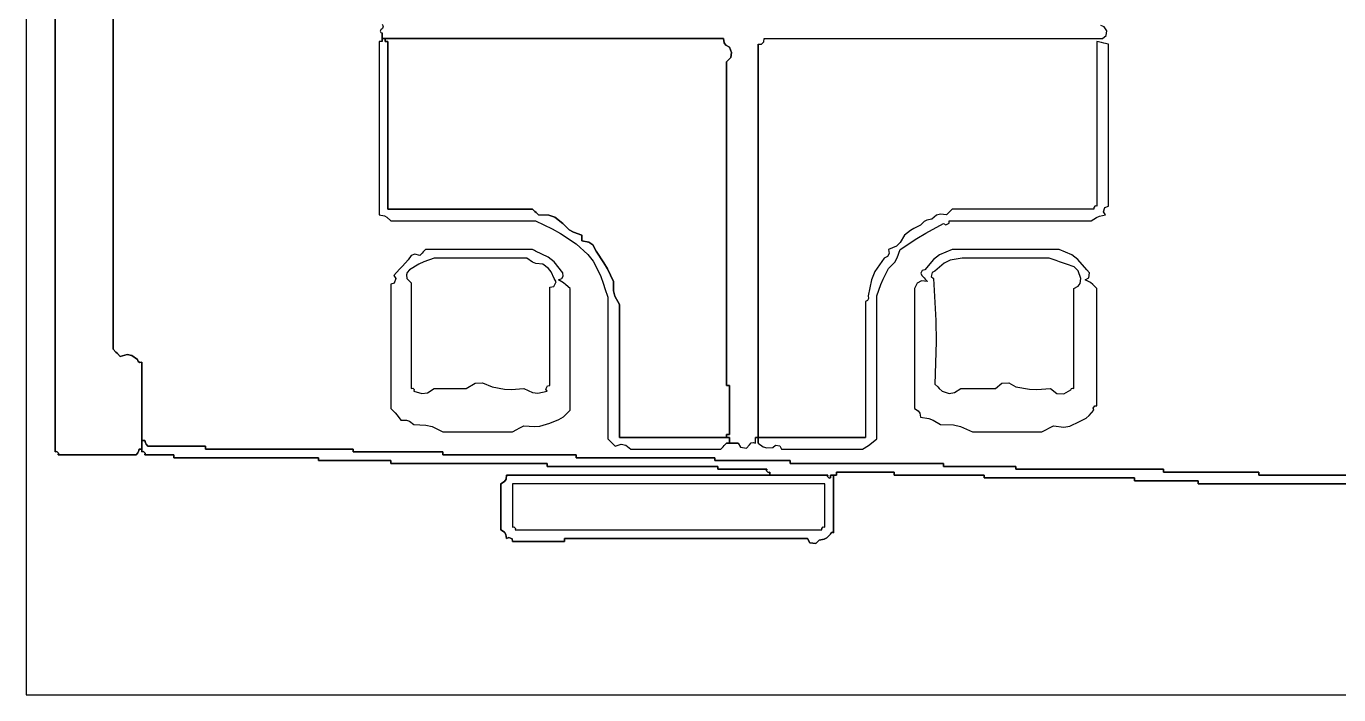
# Model space of a CAD drawing. Extents: x 0 to 5.85, y 0 to 5.4.
# Drawn here: x 0.003 to 1.516, y -0.003 to 0.768 of the extents above; entities that cross this region are included whole.
import ezdxf

# ---------------------------------------------------------------- set-up
doc = ezdxf.new("R2010")
doc.units = 0
doc.header["$LTSCALE"] = 0.40404
doc.layers.get('0').update_dxf_attribs({"linetype": 'CONTINUOUS'})

msp = doc.modelspace()

# ---------------------------------------------------------------- linework, layer by layer
for p, q in [((0.036676, 0.276738), (0.036676, 2.215901)), ((0.036676, 2.215901), (0.036676, 0.276738)), ((0.003334, 2.157219), (0.003334, -0.003334)), ((0.10336, 0.778533), (0.10336, 0.395101)), ((0.10336, 0.395101), (0.10336, 0.778533)), ((0.411772, 0.763529), (0.411047, 0.762226)), ((0.411047, 0.762226), (0.411962, 0.760396)), ((0.413892, 0.76528), (0.411772, 0.763529)), ((0.411962, 0.760396), (0.413439, 0.760195)), ((0.413439, 0.770197), (0.414485, 0.767655)), ((0.413439, 0.760195), (0.413439, 0.753526)), ((0.413439, 0.753526), (0.413439, 0.760195)), ((0.413439, 0.760195), (0.413439, 0.753526)), ((0.414485, 0.767655), (0.413892, 0.76528)), ((1.245319, 0.766863), (1.241446, 0.768661)), ((1.243652, 0.753526), (1.24776, 0.756994)), ((1.248447, 0.76249), (1.245319, 0.766863)), ((1.24776, 0.756994), (1.248447, 0.76249)), ((0.411439, 0.750192), (0.410105, 0.750192)), ((0.410105, 0.750192), (0.410105, 0.670172)), ((0.412105, 0.750192), (0.411439, 0.750192)), ((0.413439, 0.750192), (0.412105, 0.750192)), ((0.416773, 0.753526), (0.413439, 0.753526)), ((0.413439, 0.753526), (0.416773, 0.753526)), ((0.416773, 0.753526), (0.413439, 0.753526)), ((0.413439, 0.753526), (0.413439, 0.750192)), ((0.413439, 0.750192), (0.413439, 0.753526)), ((0.413439, 0.753526), (0.413439, 0.750192)), ((0.413439, 0.753526), (0.806873, 0.753526)), ((0.806873, 0.753526), (0.413439, 0.753526)), ((0.413439, 0.753526), (0.806873, 0.753526)), ((0.416773, 0.750192), (0.416773, 0.753526)), ((0.416773, 0.753526), (0.416773, 0.750192)), ((0.416773, 0.750192), (0.416773, 0.753526)), ((0.806873, 0.753526), (0.416773, 0.753526)), ((0.416773, 0.753526), (0.806873, 0.753526)), ((0.806873, 0.753526), (0.416773, 0.753526)), ((0.416773, 0.753526), (0.416773, 0.750192)), ((0.416773, 0.750192), (0.416773, 0.753526)), ((0.416773, 0.753526), (0.416773, 0.750192)), ((0.418107, 0.750192), (0.416773, 0.750192)), ((0.416773, 0.750192), (0.418107, 0.750192)), ((0.418774, 0.750192), (0.418107, 0.750192)), ((0.418107, 0.750192), (0.418774, 0.750192)), ((0.420108, 0.750192), (0.418774, 0.750192)), ((0.418774, 0.750192), (0.420108, 0.750192)), ((0.420108, 0.672839), (0.420108, 0.750192)), ((0.420108, 0.750192), (0.420108, 0.672839)), ((0.806873, 0.753526), (0.807516, 0.748761)), ((0.807516, 0.748761), (0.806873, 0.753526)), ((0.807516, 0.748761), (0.80939, 0.74595)), ((0.80939, 0.74595), (0.807516, 0.748761)), ((0.80939, 0.74595), (0.813542, 0.743524)), ((0.813542, 0.743524), (0.80939, 0.74595)), ((0.813542, 0.743524), (0.816158, 0.737247)), ((0.816158, 0.737247), (0.813542, 0.743524)), ((0.846883, 0.746858), (0.850653, 0.746991)), ((0.846883, 0.293408), (0.846883, 0.746858)), ((0.846883, 0.746858), (0.846883, 0.293408)), ((0.846883, 0.293408), (0.846883, 0.746858)), ((0.850653, 0.746991), (0.853418, 0.749756)), ((0.853418, 0.749756), (0.853552, 0.753526)), ((0.853552, 0.753526), (1.009592, 0.753526)), ((1.009592, 0.753526), (1.087612, 0.753526)), ((1.087612, 0.753526), (1.243652, 0.753526)), ((1.242318, 0.748858), (1.236983, 0.750192)), ((1.236983, 0.750192), (1.236983, 0.674173)), ((1.244985, 0.748192), (1.242318, 0.748858)), ((1.25032, 0.746858), (1.244985, 0.748192)), ((1.25032, 0.672172), (1.25032, 0.746858)), ((0.815037, 0.731641), (0.810207, 0.726853)), ((0.810207, 0.726853), (0.815037, 0.731641)), ((0.810207, 0.726853), (0.810207, 0.577481)), ((0.810207, 0.577481), (0.810207, 0.726853)), ((0.816158, 0.737247), (0.815037, 0.731641)), ((0.815037, 0.731641), (0.816158, 0.737247)), ((0.410105, 0.670172), (0.410105, 0.630161)), ((0.420108, 0.634162), (0.420108, 0.672839)), ((0.420108, 0.672839), (0.420108, 0.634162)), ((1.236983, 0.674173), (1.236983, 0.636163)), ((1.25032, 0.634829), (1.25032, 0.672172)), ((1.236983, 0.636163), (1.236983, 0.560143)), ((0.410105, 0.630161), (0.410105, 0.550141)), ((0.420108, 0.556809), (0.420108, 0.634162)), ((0.420108, 0.634162), (0.420108, 0.556809)), ((1.25032, 0.560143), (1.25032, 0.634829)), ((0.810207, 0.577481), (0.810207, 0.502795)), ((0.810207, 0.502795), (0.810207, 0.577481)), ((1.235124, 0.560459), (1.233333, 0.558669)), ((1.236983, 0.560143), (1.235124, 0.560459)), ((1.246357, 0.558701), (1.25032, 0.560143)), ((0.410105, 0.550141), (0.415957, 0.54899)), ((0.415957, 0.54899), (0.419009, 0.547464)), ((0.419009, 0.547464), (0.423442, 0.543472)), ((0.486791, 0.556809), (0.420108, 0.556809)), ((0.420108, 0.556809), (0.486791, 0.556809)), ((0.520133, 0.556809), (0.486791, 0.556809)), ((0.486791, 0.556809), (0.520133, 0.556809)), ((0.586817, 0.556809), (0.520133, 0.556809)), ((0.520133, 0.556809), (0.586817, 0.556809)), ((0.589484, 0.554142), (0.586817, 0.556809)), ((0.586817, 0.556809), (0.589484, 0.554142)), ((0.590818, 0.552808), (0.589484, 0.554142)), ((0.589484, 0.554142), (0.590818, 0.552808)), ((0.593485, 0.550141), (0.590818, 0.552808)), ((0.590818, 0.552808), (0.593485, 0.550141)), ((0.605506, 0.549972), (0.593485, 0.550141)), ((0.593485, 0.550141), (0.605506, 0.549972)), ((0.612363, 0.547552), (0.605506, 0.549972)), ((0.605506, 0.549972), (0.612363, 0.547552)), ((0.621826, 0.540138), (0.612363, 0.547552)), ((0.612363, 0.547552), (0.621826, 0.540138)), ((1.046935, 0.54514), (1.04106, 0.544109)), ((1.052169, 0.54973), (1.046935, 0.54514)), ((1.056709, 0.551092), (1.052169, 0.54973)), ((1.063606, 0.550141), (1.056709, 0.551092)), ((1.066273, 0.552808), (1.063606, 0.550141)), ((1.067607, 0.554142), (1.066273, 0.552808)), ((1.070274, 0.556809), (1.067607, 0.554142)), ((1.135624, 0.556809), (1.070274, 0.556809)), ((1.168299, 0.556809), (1.135624, 0.556809)), ((1.233649, 0.556809), (1.168299, 0.556809)), ((1.230315, 0.543472), (1.23639, 0.547304)), ((1.233333, 0.558669), (1.233649, 0.556809)), ((1.23639, 0.547304), (1.239945, 0.548726)), ((1.239945, 0.548726), (1.246986, 0.550141)), ((1.244681, 0.553673), (1.246357, 0.558701)), ((1.246986, 0.550141), (1.244681, 0.553673)), ((0.423442, 0.543472), (0.490125, 0.543472)), ((0.490125, 0.543472), (0.523467, 0.543472)), ((0.523467, 0.543472), (0.590151, 0.543472)), ((0.590151, 0.543472), (0.609431, 0.533947)), ((0.609431, 0.533947), (0.618835, 0.528573)), ((0.629094, 0.533012), (0.621826, 0.540138)), ((0.621826, 0.540138), (0.629094, 0.533012)), ((0.633861, 0.530079), (0.629094, 0.533012)), ((0.629094, 0.533012), (0.633861, 0.530079)), ((0.643498, 0.526802), (0.633861, 0.530079)), ((0.633861, 0.530079), (0.643498, 0.526802)), ((1.022232, 0.531996), (1.01526, 0.526802)), ((1.02594, 0.534355), (1.022232, 0.531996)), ((1.033598, 0.538471), (1.02594, 0.534355)), ((1.037947, 0.542553), (1.033598, 0.538471)), ((1.04106, 0.544109), (1.037947, 0.542553)), ((1.039759, 0.529024), (1.060271, 0.540138)), ((1.060271, 0.540138), (1.062835, 0.538614)), ((1.062835, 0.538614), (1.066621, 0.540507)), ((1.066621, 0.540507), (1.06694, 0.543472)), ((1.06694, 0.543472), (1.13229, 0.543472)), ((1.13229, 0.543472), (1.164965, 0.543472)), ((1.164965, 0.543472), (1.230315, 0.543472)), ((0.618835, 0.528573), (0.63683, 0.516799)), ((0.63683, 0.516799), (0.650635, 0.504424)), ((0.643498, 0.524134), (0.643498, 0.526802)), ((0.643498, 0.526802), (0.643498, 0.524134)), ((0.643498, 0.522801), (0.643498, 0.524134)), ((0.643498, 0.524134), (0.643498, 0.522801)), ((0.643498, 0.520133), (0.643498, 0.522801)), ((0.643498, 0.522801), (0.643498, 0.520133)), ((0.651521, 0.518758), (0.643498, 0.520133)), ((0.643498, 0.520133), (0.651521, 0.518758)), ((0.656131, 0.515531), (0.651521, 0.518758)), ((0.651521, 0.518758), (0.656131, 0.515531)), ((0.660169, 0.508463), (0.656131, 0.515531)), ((0.656131, 0.515531), (0.660169, 0.508463)), ((1.005948, 0.51423), (0.996922, 0.510131)), ((1.010321, 0.518206), (1.005948, 0.51423)), ((1.010259, 0.510131), (1.029718, 0.523)), ((1.01526, 0.526802), (1.010321, 0.518206)), ((1.029718, 0.523), (1.039759, 0.529024)), ((0.446695, 0.503142), (0.443447, 0.498461)), ((0.451259, 0.504854), (0.446695, 0.503142)), ((0.456784, 0.503462), (0.451259, 0.504854)), ((0.459451, 0.50613), (0.456784, 0.503462)), ((0.460785, 0.507463), (0.459451, 0.50613)), ((0.463452, 0.510131), (0.460785, 0.507463)), ((0.473455, 0.500128), (0.461563, 0.496182)), ((0.512798, 0.510131), (0.463452, 0.510131)), ((0.516132, 0.500128), (0.473455, 0.500128)), ((0.537471, 0.510131), (0.512798, 0.510131)), ((0.537471, 0.500128), (0.516132, 0.500128)), ((0.586817, 0.510131), (0.537471, 0.510131)), ((0.580149, 0.500128), (0.537471, 0.500128)), ((0.586562, 0.49568), (0.580149, 0.500128)), ((0.588151, 0.509464), (0.586817, 0.510131)), ((0.588817, 0.50913), (0.588151, 0.509464)), ((0.590151, 0.508463), (0.588817, 0.50913)), ((0.604734, 0.501541), (0.590151, 0.508463)), ((0.611708, 0.496035), (0.604734, 0.501541)), ((0.650635, 0.504424), (0.656678, 0.496604)), ((0.668969, 0.494947), (0.660169, 0.508463)), ((0.660169, 0.508463), (0.668969, 0.494947)), ((0.810207, 0.502795), (0.810207, 0.353424)), ((0.810207, 0.353424), (0.810207, 0.502795)), ((0.991921, 0.500128), (0.98114, 0.484695)), ((0.995906, 0.50216), (0.991921, 0.500128)), ((0.997687, 0.505723), (0.995906, 0.50216)), ((0.996922, 0.510131), (0.997687, 0.505723)), ((1.004048, 0.495727), (1.006981, 0.500494)), ((1.006981, 0.500494), (1.010259, 0.510131)), ((1.055743, 0.504086), (1.048677, 0.498879)), ((1.070274, 0.510131), (1.055743, 0.504086)), ((1.081944, 0.500128), (1.068131, 0.49773)), ((1.11962, 0.510131), (1.070274, 0.510131)), ((1.121954, 0.500128), (1.081944, 0.500128)), ((1.144293, 0.510131), (1.11962, 0.510131)), ((1.141959, 0.500128), (1.121954, 0.500128)), ((1.181969, 0.500128), (1.141959, 0.500128)), ((1.193639, 0.510131), (1.144293, 0.510131)), ((1.189971, 0.497461), (1.181969, 0.500128)), ((1.20817, 0.504086), (1.193639, 0.510131)), ((1.215236, 0.498879), (1.20817, 0.504086)), ((0.433435, 0.487466), (0.426776, 0.480123)), ((0.436769, 0.491134), (0.433435, 0.487466)), ((0.443447, 0.498461), (0.436769, 0.491134)), ((0.445114, 0.486791), (0.442242, 0.483702)), ((0.455734, 0.493439), (0.445114, 0.486791)), ((0.461563, 0.496182), (0.455734, 0.493439)), ((0.590714, 0.49417), (0.586562, 0.49568)), ((0.598487, 0.49346), (0.590714, 0.49417)), ((0.605165, 0.488137), (0.598487, 0.49346)), ((0.608097, 0.484472), (0.605165, 0.488137)), ((0.611823, 0.476789), (0.608097, 0.484472)), ((0.621826, 0.483457), (0.611708, 0.496035)), ((0.656678, 0.496604), (0.66517, 0.480123)), ((0.672996, 0.487898), (0.668969, 0.494947)), ((0.668969, 0.494947), (0.672996, 0.487898)), ((0.680174, 0.473455), (0.672996, 0.487898)), ((0.672996, 0.487898), (0.680174, 0.473455)), ((0.98114, 0.484695), (0.977152, 0.475268)), ((0.990824, 0.476138), (0.996922, 0.488458)), ((0.996922, 0.488458), (1.004048, 0.495727)), ((1.035681, 0.486178), (1.034005, 0.482826)), ((1.038599, 0.486791), (1.035681, 0.486178)), ((1.048677, 0.498879), (1.038599, 0.486791)), ((1.050269, 0.485124), (1.047135, 0.483806)), ((1.060874, 0.494293), (1.050269, 0.485124)), ((1.068131, 0.49773), (1.060874, 0.494293)), ((1.193972, 0.496127), (1.189971, 0.497461)), ((1.201974, 0.49346), (1.193972, 0.496127)), ((1.210832, 0.490223), (1.201974, 0.49346)), ((1.215409, 0.485646), (1.210832, 0.490223)), ((1.225314, 0.486791), (1.215236, 0.498879)), ((1.218645, 0.476789), (1.215409, 0.485646)), ((1.228643, 0.483452), (1.225314, 0.486791)), ((0.427405, 0.471563), (0.423442, 0.47012)), ((0.423442, 0.47012), (0.423442, 0.412772)), ((0.426776, 0.480123), (0.429081, 0.476591)), ((0.429081, 0.476591), (0.427405, 0.471563)), ((0.442242, 0.483702), (0.441336, 0.480983)), ((0.441336, 0.480983), (0.44178, 0.476789)), ((0.44178, 0.476789), (0.44378, 0.474788)), ((0.44378, 0.474788), (0.444781, 0.473788)), ((0.444781, 0.473788), (0.446781, 0.471787)), ((0.446781, 0.471787), (0.446781, 0.423108)), ((0.611252, 0.467407), (0.613984, 0.472872)), ((0.613984, 0.472872), (0.611823, 0.476789)), ((0.616825, 0.475122), (0.620413, 0.476618)), ((0.62249, 0.471605), (0.616825, 0.475122)), ((0.620413, 0.476618), (0.622194, 0.479586)), ((0.622194, 0.479586), (0.621826, 0.483457)), ((0.625199, 0.469573), (0.62249, 0.471605)), ((0.630161, 0.465119), (0.625199, 0.469573)), ((0.66517, 0.480123), (0.668504, 0.47012)), ((0.668504, 0.47012), (0.670172, 0.465119)), ((0.679918, 0.46246), (0.680174, 0.473455)), ((0.680174, 0.473455), (0.679918, 0.46246)), ((0.977152, 0.475268), (0.973583, 0.456784)), ((0.983585, 0.456784), (0.988137, 0.469755)), ((0.988137, 0.469755), (0.990824, 0.476138)), ((1.03007, 0.471224), (1.02693, 0.465119)), ((1.035091, 0.474014), (1.03007, 0.471224)), ((1.034005, 0.482826), (1.035265, 0.480123)), ((1.041933, 0.473455), (1.035091, 0.474014)), ((1.035265, 0.480123), (1.037932, 0.477456)), ((1.037932, 0.477456), (1.039266, 0.476122)), ((1.039266, 0.476122), (1.041933, 0.473455)), ((1.047135, 0.483806), (1.046216, 0.479211)), ((1.046216, 0.479211), (1.048602, 0.476789)), ((1.048602, 0.476789), (1.051394, 0.428185)), ((1.215376, 0.467811), (1.217742, 0.471124)), ((1.217742, 0.471124), (1.218645, 0.476789)), ((1.223647, 0.475122), (1.227778, 0.477395)), ((1.229618, 0.472153), (1.223647, 0.475122)), ((1.227778, 0.477395), (1.228643, 0.483452)), ((1.232461, 0.47002), (1.229618, 0.472153)), ((1.236983, 0.465119), (1.232461, 0.47002)), ((0.606822, 0.466786), (0.611252, 0.467407)), ((0.606822, 0.421441), (0.606822, 0.466786)), ((0.630161, 0.409105), (0.630161, 0.465119)), ((0.670172, 0.465119), (0.673506, 0.455117)), ((0.673506, 0.455117), (0.673506, 0.389766)), ((0.681443, 0.456362), (0.679918, 0.46246)), ((0.679918, 0.46246), (0.681443, 0.456362)), ((0.686842, 0.446781), (0.681443, 0.456362)), ((0.681443, 0.456362), (0.686842, 0.446781)), ((0.973988, 0.453829), (0.972855, 0.451564)), ((0.973583, 0.456784), (0.973988, 0.453829)), ((0.983585, 0.390767), (0.983585, 0.456784)), ((1.02693, 0.465119), (1.02693, 0.409772)), ((1.21031, 0.465119), (1.215376, 0.467811)), ((1.21031, 0.419107), (1.21031, 0.465119)), ((1.236983, 0.411105), (1.236983, 0.465119)), ((0.686842, 0.385432), (0.686842, 0.446781)), ((0.686842, 0.446781), (0.686842, 0.385432)), ((0.972855, 0.451564), (0.970248, 0.450115)), ((0.970248, 0.450115), (0.970248, 0.387433)), ((1.051394, 0.428185), (1.051729, 0.403753)), ((0.423442, 0.412772), (0.423442, 0.384098)), ((0.446781, 0.423108), (0.446781, 0.398769)), ((0.606822, 0.398769), (0.606822, 0.421441)), ((0.630161, 0.381098), (0.630161, 0.409105)), ((1.02693, 0.409772), (1.02693, 0.382098)), ((1.21031, 0.396101), (1.21031, 0.419107)), ((1.236983, 0.384098), (1.236983, 0.411105)), ((0.10336, 0.395101), (0.106694, 0.391767)), ((0.106694, 0.391767), (0.10336, 0.395101)), ((0.446781, 0.398769), (0.446781, 0.35009)), ((0.606822, 0.353424), (0.606822, 0.398769)), ((1.051729, 0.403753), (1.050269, 0.355091)), ((1.21031, 0.35009), (1.21031, 0.396101)), ((0.106694, 0.391767), (0.108361, 0.3901)), ((0.108361, 0.3901), (0.106694, 0.391767)), ((0.108361, 0.3901), (0.111695, 0.386766)), ((0.111695, 0.386766), (0.108361, 0.3901)), ((0.111695, 0.386766), (0.119492, 0.389008)), ((0.119492, 0.389008), (0.111695, 0.386766)), ((0.119492, 0.389008), (0.125052, 0.388081)), ((0.125052, 0.388081), (0.119492, 0.389008)), ((0.125052, 0.388081), (0.1317, 0.383431)), ((0.1317, 0.383431), (0.125052, 0.388081)), ((0.1317, 0.383431), (0.132252, 0.381091)), ((0.132252, 0.381091), (0.1317, 0.383431)), ((0.132252, 0.381091), (0.134329, 0.379707)), ((0.134329, 0.379707), (0.132252, 0.381091)), ((0.134329, 0.379707), (0.136702, 0.380097)), ((0.136702, 0.380097), (0.134329, 0.379707)), ((0.136702, 0.380097), (0.136702, 0.290074)), ((0.136702, 0.290074), (0.136702, 0.380097)), ((0.136702, 0.380097), (0.136702, 0.290074)), ((0.136702, 0.280072), (0.136702, 0.380097)), ((0.136702, 0.380097), (0.136702, 0.280072)), ((0.136702, 0.280072), (0.136702, 0.380097)), ((0.423442, 0.384098), (0.423442, 0.32675)), ((0.630161, 0.325083), (0.630161, 0.381098)), ((0.673506, 0.389766), (0.673506, 0.357091)), ((0.686842, 0.354757), (0.686842, 0.385432)), ((0.686842, 0.385432), (0.686842, 0.354757)), ((0.970248, 0.387433), (0.970248, 0.356091)), ((0.983585, 0.357758), (0.983585, 0.390767)), ((1.02693, 0.382098), (1.02693, 0.32675)), ((1.236983, 0.330085), (1.236983, 0.384098)), ((0.446781, 0.35009), (0.448641, 0.350405)), ((0.448641, 0.350405), (0.450431, 0.348615)), ((0.450431, 0.348615), (0.450115, 0.346755)), ((0.465576, 0.344907), (0.473455, 0.35009)), ((0.473455, 0.35009), (0.488125, 0.35009)), ((0.488125, 0.35009), (0.49546, 0.35009)), ((0.49546, 0.35009), (0.510131, 0.35009)), ((0.510131, 0.35009), (0.520616, 0.35597)), ((0.520616, 0.35597), (0.529066, 0.356439)), ((0.529066, 0.356439), (0.540138, 0.351757)), ((0.540138, 0.351757), (0.554585, 0.349116)), ((0.554585, 0.349116), (0.562188, 0.348771)), ((0.562188, 0.348771), (0.576814, 0.35009)), ((0.576814, 0.35009), (0.586508, 0.345438)), ((0.601964, 0.349319), (0.603857, 0.353105)), ((0.603488, 0.346755), (0.601964, 0.349319)), ((0.603857, 0.353105), (0.606822, 0.353424)), ((0.673506, 0.357091), (0.673506, 0.291741)), ((0.686842, 0.293408), (0.686842, 0.354757)), ((0.686842, 0.354757), (0.686842, 0.293408)), ((0.810207, 0.353424), (0.811541, 0.353424)), ((0.811541, 0.353424), (0.810207, 0.353424)), ((0.811541, 0.353424), (0.812208, 0.353424)), ((0.812208, 0.353424), (0.811541, 0.353424)), ((0.812208, 0.353424), (0.813542, 0.353424)), ((0.813542, 0.353424), (0.812208, 0.353424)), ((0.813542, 0.353424), (0.813542, 0.330751)), ((0.813542, 0.330751), (0.813542, 0.353424)), ((0.970248, 0.356091), (0.970248, 0.293408)), ((0.983585, 0.291741), (0.983585, 0.357758)), ((1.050269, 0.355091), (1.053603, 0.351757)), ((1.053603, 0.351757), (1.05527, 0.35009)), ((1.05527, 0.35009), (1.058604, 0.346755)), ((1.073052, 0.345116), (1.080277, 0.35009)), ((1.080277, 0.35009), (1.096281, 0.35009)), ((1.096281, 0.35009), (1.104283, 0.35009)), ((1.104283, 0.35009), (1.120287, 0.35009)), ((1.120287, 0.35009), (1.127636, 0.355885)), ((1.127636, 0.355885), (1.135528, 0.356449)), ((1.135528, 0.356449), (1.143626, 0.351757)), ((1.143626, 0.351757), (1.159431, 0.349154)), ((1.159431, 0.349154), (1.16767, 0.34881)), ((1.16767, 0.34881), (1.183636, 0.35009)), ((1.183636, 0.35009), (1.190985, 0.344294)), ((1.198877, 0.34373), (1.206976, 0.348423)), ((1.206976, 0.348423), (1.2077, 0.349726)), ((1.2077, 0.349726), (1.208833, 0.350292)), ((1.208833, 0.350292), (1.21031, 0.35009)), ((0.450115, 0.346755), (0.45913, 0.343986)), ((0.45913, 0.343986), (0.465576, 0.344907)), ((0.586508, 0.345438), (0.592947, 0.344633)), ((0.592947, 0.344633), (0.603488, 0.346755)), ((1.058604, 0.346755), (1.06699, 0.344183)), ((1.06699, 0.344183), (1.073052, 0.345116)), ((1.190985, 0.344294), (1.198877, 0.34373)), ((0.423442, 0.32675), (0.42843, 0.321714)), ((0.42843, 0.321714), (0.430782, 0.319026)), ((0.430782, 0.319026), (0.435111, 0.313414)), ((0.622299, 0.31725), (0.630161, 0.325083)), ((0.813542, 0.330751), (0.813542, 0.319415)), ((0.813542, 0.319415), (0.813542, 0.330751)), ((0.813542, 0.319415), (0.813542, 0.296743)), ((0.813542, 0.296743), (0.813542, 0.319415)), ((1.02693, 0.32675), (1.031037, 0.324249)), ((1.031037, 0.324249), (1.032869, 0.321501)), ((1.032869, 0.321501), (1.033598, 0.316748)), ((1.224501, 0.315789), (1.228054, 0.318631)), ((1.228054, 0.318631), (1.233649, 0.325083)), ((1.232772, 0.327322), (1.23458, 0.330033)), ((1.233649, 0.325083), (1.232772, 0.327322)), ((1.23458, 0.330033), (1.236983, 0.330085)), ((0.435111, 0.313414), (0.441438, 0.313417)), ((0.441438, 0.313417), (0.445056, 0.31221)), ((0.445056, 0.31221), (0.450115, 0.308412)), ((0.450115, 0.308412), (0.463846, 0.307738)), ((0.463846, 0.307738), (0.471024, 0.305943)), ((0.471024, 0.305943), (0.483457, 0.300077)), ((0.563478, 0.300077), (0.568812, 0.302744)), ((0.568812, 0.302744), (0.57148, 0.304078)), ((0.57148, 0.304078), (0.576814, 0.306745)), ((0.576814, 0.306745), (0.588861, 0.305897)), ((0.588861, 0.305897), (0.595255, 0.306607)), ((0.595255, 0.306607), (0.606822, 0.310079)), ((0.606822, 0.310079), (0.617212, 0.31398)), ((0.617212, 0.31398), (0.622299, 0.31725)), ((1.033598, 0.316748), (1.0434, 0.31527)), ((1.0434, 0.31527), (1.048416, 0.313478)), ((1.048416, 0.313478), (1.056937, 0.308412)), ((1.056937, 0.308412), (1.071976, 0.308011)), ((1.071976, 0.308011), (1.079878, 0.306215)), ((1.079878, 0.306215), (1.093613, 0.300077)), ((1.173634, 0.300077), (1.178968, 0.302744)), ((1.178968, 0.302744), (1.181636, 0.304078)), ((1.181636, 0.304078), (1.186971, 0.306745)), ((1.186971, 0.306745), (1.199072, 0.305471)), ((1.199072, 0.305471), (1.205944, 0.306616)), ((1.205944, 0.306616), (1.216978, 0.311746)), ((1.216978, 0.311746), (1.224501, 0.315789)), ((0.136702, 0.290074), (0.140036, 0.290074)), ((0.140036, 0.290074), (0.136702, 0.290074)), ((0.136702, 0.290074), (0.140036, 0.290074)), ((0.140036, 0.290074), (0.136702, 0.290074)), ((0.136702, 0.290074), (0.140036, 0.290074)), ((0.140036, 0.290074), (0.136702, 0.290074)), ((0.136702, 0.290074), (0.136702, 0.276738)), ((0.136702, 0.276738), (0.136702, 0.290074)), ((0.136702, 0.290074), (0.136702, 0.276738)), ((0.140036, 0.290074), (0.140824, 0.287198)), ((0.140824, 0.287198), (0.140036, 0.290074)), ((0.483457, 0.300077), (0.515465, 0.300077)), ((0.515465, 0.300077), (0.531469, 0.300077)), ((0.531469, 0.300077), (0.563478, 0.300077)), ((0.673506, 0.291741), (0.67684, 0.288407)), ((0.67684, 0.288407), (0.678507, 0.28674)), ((0.813542, 0.293408), (0.686842, 0.293408)), ((0.686842, 0.293408), (0.813542, 0.293408)), ((0.813542, 0.293408), (0.686842, 0.293408)), ((0.686842, 0.293408), (0.810207, 0.293408)), ((0.810207, 0.293408), (0.686842, 0.293408)), ((0.686842, 0.293408), (0.810207, 0.293408)), ((0.811541, 0.296743), (0.810207, 0.296743)), ((0.810207, 0.296743), (0.810207, 0.293408)), ((0.810207, 0.293408), (0.810207, 0.296743)), ((0.810207, 0.296743), (0.810207, 0.293408)), ((0.810207, 0.293408), (0.810207, 0.296743)), ((0.810207, 0.296743), (0.810207, 0.293408)), ((0.810207, 0.293408), (0.810207, 0.296743)), ((0.810207, 0.296743), (0.811541, 0.296743)), ((0.810207, 0.293408), (0.813542, 0.293408)), ((0.813542, 0.293408), (0.810207, 0.293408)), ((0.810207, 0.293408), (0.813542, 0.293408)), ((0.812208, 0.296743), (0.811541, 0.296743)), ((0.811541, 0.296743), (0.812208, 0.296743)), ((0.813542, 0.296743), (0.812208, 0.296743)), ((0.812208, 0.296743), (0.813542, 0.296743)), ((0.813542, 0.28674), (0.813542, 0.293408)), ((0.813542, 0.293408), (0.813542, 0.28674)), ((0.813542, 0.28674), (0.813542, 0.293408)), ((0.813542, 0.293408), (0.813542, 0.28674)), ((0.813542, 0.28674), (0.813542, 0.293408)), ((0.813542, 0.293408), (0.813542, 0.28674)), ((0.838632, 0.287193), (0.841007, 0.287786)), ((0.841007, 0.287786), (0.843549, 0.28674)), ((0.843549, 0.293408), (0.846883, 0.293408)), ((0.846883, 0.293408), (0.843549, 0.293408)), ((0.843549, 0.293408), (0.846883, 0.293408)), ((0.843549, 0.290741), (0.843549, 0.293408)), ((0.843549, 0.289407), (0.843549, 0.290741)), ((0.843549, 0.28674), (0.843549, 0.289407)), ((0.970248, 0.293408), (0.846883, 0.293408)), ((0.846883, 0.293408), (0.970248, 0.293408)), ((0.970248, 0.293408), (0.846883, 0.293408)), ((0.846883, 0.293408), (0.846883, 0.28674)), ((0.846883, 0.28674), (0.846883, 0.293408)), ((0.846883, 0.293408), (0.846883, 0.28674)), ((0.977207, 0.286685), (0.983585, 0.291741)), ((1.093613, 0.300077), (1.125621, 0.300077)), ((1.125621, 0.300077), (1.141626, 0.300077)), ((1.141626, 0.300077), (1.173634, 0.300077)), ((0.038536, 0.277053), (0.036676, 0.276738)), ((0.036676, 0.276738), (0.038536, 0.277053)), ((0.040326, 0.275263), (0.038536, 0.277053)), ((0.038536, 0.277053), (0.040326, 0.275263)), ((0.04001, 0.273403), (0.040326, 0.275263)), ((0.040326, 0.275263), (0.04001, 0.273403)), ((0.076019, 0.273403), (0.04001, 0.273403)), ((0.04001, 0.273403), (0.076019, 0.273403)), ((0.094024, 0.273403), (0.076019, 0.273403)), ((0.076019, 0.273403), (0.094024, 0.273403)), ((0.130033, 0.273403), (0.094024, 0.273403)), ((0.094024, 0.273403), (0.130033, 0.273403)), ((0.131861, 0.275759), (0.130033, 0.273403)), ((0.130033, 0.273403), (0.131861, 0.275759)), ((0.132579, 0.277196), (0.131861, 0.275759)), ((0.131861, 0.275759), (0.132579, 0.277196)), ((0.133367, 0.280072), (0.132579, 0.277196)), ((0.132579, 0.277196), (0.133367, 0.280072)), ((0.136702, 0.280072), (0.133367, 0.280072)), ((0.133367, 0.280072), (0.136702, 0.280072)), ((0.136702, 0.280072), (0.133367, 0.280072)), ((0.133367, 0.280072), (0.136702, 0.280072)), ((0.136702, 0.280072), (0.133367, 0.280072)), ((0.133367, 0.280072), (0.136702, 0.280072)), ((0.136702, 0.276738), (0.136702, 0.280072)), ((0.136702, 0.280072), (0.136702, 0.276738)), ((0.136702, 0.276738), (0.136702, 0.280072)), ((0.138544, 0.277139), (0.136702, 0.276738)), ((0.136702, 0.276738), (0.138544, 0.277139)), ((0.140438, 0.275246), (0.138544, 0.277139)), ((0.138544, 0.277139), (0.140438, 0.275246)), ((0.140036, 0.273403), (0.140438, 0.275246)), ((0.140438, 0.275246), (0.140036, 0.273403)), ((0.153373, 0.273403), (0.140036, 0.273403)), ((0.140036, 0.273403), (0.153373, 0.273403)), ((0.140824, 0.287198), (0.141542, 0.285762)), ((0.141542, 0.285762), (0.140824, 0.287198)), ((0.141542, 0.285762), (0.14337, 0.283406)), ((0.14337, 0.283406), (0.141542, 0.285762)), ((0.14337, 0.283406), (0.170044, 0.283406)), ((0.170044, 0.283406), (0.14337, 0.283406)), ((0.160041, 0.273403), (0.153373, 0.273403)), ((0.153373, 0.273403), (0.160041, 0.273403)), ((0.173378, 0.273403), (0.160041, 0.273403)), ((0.160041, 0.273403), (0.173378, 0.273403)), ((0.170044, 0.283406), (0.18338, 0.283406)), ((0.18338, 0.283406), (0.170044, 0.283406)), ((0.173378, 0.27207), (0.173378, 0.273403)), ((0.173378, 0.273403), (0.173378, 0.27207)), ((0.18338, 0.283406), (0.210054, 0.283406)), ((0.210054, 0.283406), (0.18338, 0.283406)), ((0.210054, 0.283406), (0.210054, 0.282072)), ((0.210054, 0.282072), (0.210054, 0.283406)), ((0.210054, 0.282072), (0.210054, 0.281405)), ((0.210054, 0.281405), (0.210054, 0.282072)), ((0.210054, 0.281405), (0.210054, 0.280072)), ((0.210054, 0.280072), (0.210054, 0.281405)), ((0.210054, 0.280072), (0.278071, 0.280072)), ((0.278071, 0.280072), (0.210054, 0.280072)), ((0.278071, 0.280072), (0.31208, 0.280072)), ((0.31208, 0.280072), (0.278071, 0.280072)), ((0.31208, 0.280072), (0.380097, 0.280072)), ((0.380097, 0.280072), (0.31208, 0.280072)), ((0.380097, 0.280072), (0.380097, 0.278738)), ((0.380097, 0.278738), (0.380097, 0.280072)), ((0.380097, 0.278738), (0.380097, 0.278071)), ((0.380097, 0.278071), (0.380097, 0.278738)), ((0.380097, 0.278071), (0.380097, 0.276738)), ((0.380097, 0.276738), (0.380097, 0.278071)), ((0.380097, 0.276738), (0.421441, 0.276738)), ((0.421441, 0.276738), (0.380097, 0.276738)), ((0.421441, 0.276738), (0.442113, 0.276738)), ((0.442113, 0.276738), (0.421441, 0.276738)), ((0.442113, 0.276738), (0.483457, 0.276738)), ((0.483457, 0.276738), (0.442113, 0.276738)), ((0.483457, 0.276738), (0.483457, 0.275404)), ((0.483457, 0.275404), (0.483457, 0.276738)), ((0.483457, 0.275404), (0.483457, 0.274737)), ((0.483457, 0.274737), (0.483457, 0.275404)), ((0.483457, 0.274737), (0.483457, 0.273403)), ((0.483457, 0.273403), (0.483457, 0.274737)), ((0.483457, 0.273403), (0.544806, 0.273403)), ((0.544806, 0.273403), (0.483457, 0.273403)), ((0.544806, 0.273403), (0.575481, 0.273403)), ((0.575481, 0.273403), (0.544806, 0.273403)), ((0.575481, 0.273403), (0.63683, 0.273403)), ((0.63683, 0.273403), (0.575481, 0.273403)), ((0.63683, 0.273403), (0.63683, 0.27207)), ((0.63683, 0.27207), (0.63683, 0.273403)), ((0.678507, 0.28674), (0.681841, 0.283406)), ((0.681841, 0.283406), (0.688972, 0.285582)), ((0.688972, 0.285582), (0.694271, 0.284618)), ((0.694271, 0.284618), (0.700179, 0.280072)), ((0.700179, 0.280072), (0.741523, 0.280072)), ((0.741523, 0.280072), (0.762195, 0.280072)), ((0.762195, 0.280072), (0.803539, 0.280072)), ((0.803539, 0.280072), (0.806206, 0.282739)), ((0.806206, 0.282739), (0.80754, 0.284073)), ((0.80754, 0.284073), (0.810207, 0.28674)), ((0.810207, 0.28674), (0.813542, 0.28674)), ((0.813542, 0.28674), (0.810207, 0.28674)), ((0.810207, 0.28674), (0.813542, 0.28674)), ((0.813542, 0.28674), (0.823544, 0.28674)), ((0.823544, 0.28674), (0.813542, 0.28674)), ((0.813542, 0.28674), (0.823544, 0.28674)), ((0.823544, 0.28674), (0.826225, 0.28208)), ((0.826225, 0.28208), (0.833136, 0.281216)), ((0.833136, 0.281216), (0.836881, 0.285073)), ((0.836881, 0.285073), (0.838632, 0.287193)), ((0.846883, 0.28674), (0.852585, 0.282745)), ((0.852585, 0.282745), (0.856595, 0.281542)), ((0.856595, 0.281542), (0.863554, 0.281739)), ((0.863554, 0.281739), (0.866524, 0.284501)), ((0.866524, 0.284501), (0.871644, 0.283648)), ((0.871644, 0.283648), (0.873557, 0.280072)), ((0.873557, 0.280072), (0.9109, 0.280072)), ((0.9109, 0.280072), (0.929571, 0.280072)), ((0.929571, 0.280072), (0.966914, 0.280072)), ((0.966914, 0.280072), (0.973849, 0.284334)), ((0.973849, 0.284334), (0.977207, 0.286685)), ((0.173378, 0.271403), (0.173378, 0.27207)), ((0.173378, 0.27207), (0.173378, 0.271403)), ((0.173378, 0.270069), (0.173378, 0.271403)), ((0.173378, 0.271403), (0.173378, 0.270069)), ((0.240061, 0.270069), (0.173378, 0.270069)), ((0.173378, 0.270069), (0.240061, 0.270069)), ((0.273403, 0.270069), (0.240061, 0.270069)), ((0.240061, 0.270069), (0.273403, 0.270069)), ((0.340087, 0.270069), (0.273403, 0.270069)), ((0.273403, 0.270069), (0.340087, 0.270069)), ((0.340087, 0.268735), (0.340087, 0.270069)), ((0.340087, 0.270069), (0.340087, 0.268735)), ((0.340087, 0.268069), (0.340087, 0.268735)), ((0.340087, 0.268735), (0.340087, 0.268069)), ((0.340087, 0.266735), (0.340087, 0.268069)), ((0.340087, 0.268069), (0.340087, 0.266735)), ((0.373429, 0.266735), (0.340087, 0.266735)), ((0.340087, 0.266735), (0.373429, 0.266735)), ((0.3901, 0.266735), (0.373429, 0.266735)), ((0.373429, 0.266735), (0.3901, 0.266735)), ((0.423442, 0.266735), (0.3901, 0.266735)), ((0.3901, 0.266735), (0.423442, 0.266735)), ((0.423442, 0.265401), (0.423442, 0.266735)), ((0.423442, 0.266735), (0.423442, 0.265401)), ((0.423442, 0.264734), (0.423442, 0.265401)), ((0.423442, 0.265401), (0.423442, 0.264734)), ((0.423442, 0.263401), (0.423442, 0.264734)), ((0.423442, 0.264734), (0.423442, 0.263401)), ((0.49546, 0.263401), (0.423442, 0.263401)), ((0.423442, 0.263401), (0.49546, 0.263401)), ((0.531469, 0.263401), (0.49546, 0.263401)), ((0.49546, 0.263401), (0.531469, 0.263401)), ((0.603488, 0.263401), (0.531469, 0.263401)), ((0.531469, 0.263401), (0.603488, 0.263401)), ((0.603488, 0.262067), (0.603488, 0.263401)), ((0.603488, 0.263401), (0.603488, 0.262067)), ((0.603488, 0.2614), (0.603488, 0.262067)), ((0.603488, 0.262067), (0.603488, 0.2614)), ((0.603488, 0.260067), (0.603488, 0.2614)), ((0.603488, 0.2614), (0.603488, 0.260067)), ((0.682175, 0.260067), (0.603488, 0.260067)), ((0.603488, 0.260067), (0.682175, 0.260067)), ((0.63683, 0.27207), (0.63683, 0.271403)), ((0.63683, 0.271403), (0.63683, 0.27207)), ((0.63683, 0.271403), (0.63683, 0.270069)), ((0.63683, 0.270069), (0.63683, 0.271403)), ((0.63683, 0.270069), (0.700846, 0.270069)), ((0.700846, 0.270069), (0.63683, 0.270069)), ((0.721518, 0.260067), (0.682175, 0.260067)), ((0.682175, 0.260067), (0.721518, 0.260067)), ((0.700846, 0.270069), (0.732854, 0.270069)), ((0.732854, 0.270069), (0.700846, 0.270069)), ((0.800205, 0.260067), (0.721518, 0.260067)), ((0.721518, 0.260067), (0.800205, 0.260067)), ((0.732854, 0.270069), (0.796871, 0.270069)), ((0.796871, 0.270069), (0.732854, 0.270069)), ((0.796871, 0.270069), (0.796871, 0.268735)), ((0.796871, 0.268735), (0.796871, 0.270069)), ((0.796871, 0.268735), (0.796871, 0.268069)), ((0.796871, 0.268069), (0.796871, 0.268735)), ((0.796871, 0.268069), (0.796871, 0.266735)), ((0.796871, 0.266735), (0.796871, 0.268069)), ((0.796871, 0.266735), (0.831546, 0.266735)), ((0.831546, 0.266735), (0.796871, 0.266735)), ((0.800205, 0.258733), (0.800205, 0.260067)), ((0.800205, 0.260067), (0.800205, 0.258733)), ((0.800205, 0.258066), (0.800205, 0.258733)), ((0.800205, 0.258733), (0.800205, 0.258066)), ((0.800205, 0.256732), (0.800205, 0.258066)), ((0.800205, 0.258066), (0.800205, 0.256732)), ((0.831546, 0.266735), (0.848884, 0.266735)), ((0.848884, 0.266735), (0.831546, 0.266735)), ((0.848884, 0.266735), (0.88356, 0.266735)), ((0.88356, 0.266735), (0.848884, 0.266735)), ((0.88356, 0.266735), (0.88356, 0.265401)), ((0.88356, 0.265401), (0.88356, 0.266735)), ((0.88356, 0.265401), (0.88356, 0.264734)), ((0.88356, 0.264734), (0.88356, 0.265401)), ((0.88356, 0.264734), (0.88356, 0.263401)), ((0.88356, 0.263401), (0.88356, 0.264734)), ((0.88356, 0.263401), (0.954244, 0.263401)), ((0.954244, 0.263401), (0.88356, 0.263401)), ((0.954244, 0.263401), (0.989587, 0.263401)), ((0.989587, 0.263401), (0.954244, 0.263401)), ((0.989587, 0.263401), (1.060271, 0.263401)), ((1.060271, 0.263401), (0.989587, 0.263401)), ((1.060271, 0.263401), (1.060271, 0.262067)), ((1.060271, 0.262067), (1.060271, 0.263401)), ((1.060271, 0.262067), (1.060271, 0.2614)), ((1.060271, 0.2614), (1.060271, 0.262067)), ((1.060271, 0.2614), (1.060271, 0.260067)), ((1.060271, 0.260067), (1.060271, 0.2614)), ((1.060271, 0.260067), (1.093613, 0.260067)), ((1.093613, 0.260067), (1.060271, 0.260067)), ((1.093613, 0.260067), (1.110284, 0.260067)), ((1.110284, 0.260067), (1.093613, 0.260067)), ((1.110284, 0.260067), (1.143626, 0.260067)), ((1.143626, 0.260067), (1.110284, 0.260067)), ((1.143626, 0.260067), (1.143626, 0.258733)), ((1.143626, 0.258733), (1.143626, 0.260067)), ((1.143626, 0.258733), (1.143626, 0.258066)), ((1.143626, 0.258066), (1.143626, 0.258733)), ((1.143626, 0.258066), (1.143626, 0.256732)), ((1.143626, 0.256732), (1.143626, 0.258066)), ((0.550141, 0.240061), (0.554292, 0.242488)), ((0.554292, 0.242488), (0.550141, 0.240061)), ((0.554292, 0.242488), (0.556166, 0.245299)), ((0.556166, 0.245299), (0.554292, 0.242488)), ((0.556166, 0.245299), (0.556809, 0.250064)), ((0.556809, 0.250064), (0.556166, 0.245299)), ((0.556809, 0.250064), (0.86022, 0.250064)), ((0.86022, 0.250064), (0.556809, 0.250064)), ((0.556809, 0.250064), (0.86022, 0.250064)), ((0.926904, 0.250064), (0.556809, 0.250064)), ((0.556809, 0.250064), (0.926904, 0.250064)), ((0.926904, 0.250064), (0.556809, 0.250064)), ((0.822877, 0.256732), (0.800205, 0.256732)), ((0.800205, 0.256732), (0.822877, 0.256732)), ((0.834214, 0.256732), (0.822877, 0.256732)), ((0.822877, 0.256732), (0.834214, 0.256732)), ((0.856886, 0.256732), (0.834214, 0.256732)), ((0.834214, 0.256732), (0.856886, 0.256732)), ((0.856484, 0.25489), (0.856886, 0.256732)), ((0.856886, 0.256732), (0.856484, 0.25489)), ((0.858377, 0.252997), (0.856484, 0.25489)), ((0.856484, 0.25489), (0.858377, 0.252997)), ((0.86022, 0.253398), (0.858377, 0.252997)), ((0.858377, 0.252997), (0.86022, 0.253398)), ((0.86022, 0.250064), (0.86022, 0.253398)), ((0.86022, 0.253398), (0.86022, 0.250064)), ((0.86022, 0.250064), (0.86022, 0.253398)), ((0.86022, 0.253398), (0.86022, 0.250064)), ((0.86022, 0.250064), (0.86022, 0.253398)), ((0.86022, 0.253398), (0.86022, 0.250064)), ((0.86022, 0.250064), (0.926904, 0.250064)), ((0.926904, 0.250064), (0.86022, 0.250064)), ((0.86022, 0.250064), (0.926904, 0.250064)), ((0.926904, 0.250064), (0.926502, 0.248221)), ((0.926502, 0.248221), (0.926904, 0.250064)), ((0.926502, 0.248221), (0.928395, 0.246328)), ((0.928395, 0.246328), (0.926502, 0.248221)), ((0.928395, 0.246328), (0.930238, 0.24673)), ((0.930238, 0.24673), (0.928395, 0.246328)), ((0.930238, 0.24873), (0.930238, 0.250064)), ((0.930238, 0.250064), (0.936907, 0.250064)), ((0.936907, 0.250064), (0.930238, 0.250064)), ((0.930238, 0.250064), (0.936907, 0.250064)), ((0.933572, 0.250064), (0.930238, 0.250064)), ((0.930238, 0.250064), (0.933572, 0.250064)), ((0.933572, 0.250064), (0.930238, 0.250064)), ((0.930238, 0.250064), (0.930238, 0.24873)), ((0.930238, 0.248064), (0.930238, 0.24873)), ((0.930238, 0.24873), (0.930238, 0.248064)), ((0.930238, 0.24673), (0.930238, 0.248064)), ((0.930238, 0.248064), (0.930238, 0.24673)), ((0.936907, 0.250064), (0.933572, 0.250064)), ((0.933572, 0.250064), (0.936907, 0.250064)), ((0.936907, 0.250064), (0.933572, 0.250064)), ((0.933572, 0.250064), (0.933572, 0.18338)), ((0.933572, 0.18338), (0.933572, 0.250064)), ((0.933572, 0.250064), (0.933572, 0.18338)), ((0.933572, 0.18338), (0.933572, 0.250064)), ((0.933572, 0.250064), (0.933572, 0.18338)), ((0.933572, 0.18338), (0.933572, 0.250064)), ((0.96358, 0.253398), (0.936907, 0.253398)), ((0.936907, 0.253398), (0.936907, 0.252065)), ((0.936907, 0.252065), (0.936907, 0.253398)), ((0.936907, 0.253398), (0.96358, 0.253398)), ((0.936907, 0.252065), (0.936907, 0.251398)), ((0.936907, 0.251398), (0.936907, 0.252065)), ((0.936907, 0.251398), (0.936907, 0.250064)), ((0.936907, 0.250064), (0.936907, 0.251398)), ((0.976917, 0.253398), (0.96358, 0.253398)), ((0.96358, 0.253398), (0.976917, 0.253398)), ((1.00359, 0.253398), (0.976917, 0.253398)), ((0.976917, 0.253398), (1.00359, 0.253398)), ((1.00359, 0.252065), (1.00359, 0.253398)), ((1.00359, 0.253398), (1.00359, 0.252065)), ((1.00359, 0.251398), (1.00359, 0.252065)), ((1.00359, 0.252065), (1.00359, 0.251398)), ((1.00359, 0.250064), (1.00359, 0.251398)), ((1.00359, 0.251398), (1.00359, 0.250064)), ((1.044934, 0.250064), (1.00359, 0.250064)), ((1.00359, 0.250064), (1.044934, 0.250064)), ((1.065606, 0.250064), (1.044934, 0.250064)), ((1.044934, 0.250064), (1.065606, 0.250064)), ((1.10695, 0.250064), (1.065606, 0.250064)), ((1.065606, 0.250064), (1.10695, 0.250064)), ((1.10695, 0.24873), (1.10695, 0.250064)), ((1.10695, 0.250064), (1.10695, 0.24873)), ((1.10695, 0.248064), (1.10695, 0.24873)), ((1.10695, 0.24873), (1.10695, 0.248064)), ((1.10695, 0.24673), (1.10695, 0.248064)), ((1.10695, 0.248064), (1.10695, 0.24673)), ((1.176301, 0.24673), (1.10695, 0.24673)), ((1.10695, 0.24673), (1.176301, 0.24673)), ((1.143626, 0.256732), (1.211644, 0.256732)), ((1.211644, 0.256732), (1.143626, 0.256732)), ((1.210977, 0.24673), (1.176301, 0.24673)), ((1.176301, 0.24673), (1.210977, 0.24673)), ((1.280328, 0.24673), (1.210977, 0.24673)), ((1.210977, 0.24673), (1.280328, 0.24673)), ((1.211644, 0.256732), (1.245652, 0.256732)), ((1.245652, 0.256732), (1.211644, 0.256732)), ((1.245652, 0.256732), (1.31367, 0.256732)), ((1.31367, 0.256732), (1.245652, 0.256732)), ((1.280328, 0.245396), (1.280328, 0.24673)), ((1.280328, 0.24673), (1.280328, 0.245396)), ((1.280328, 0.244729), (1.280328, 0.245396)), ((1.280328, 0.245396), (1.280328, 0.244729)), ((1.280328, 0.243396), (1.280328, 0.244729)), ((1.280328, 0.244729), (1.280328, 0.243396)), ((1.309669, 0.243396), (1.280328, 0.243396)), ((1.280328, 0.243396), (1.309669, 0.243396)), ((1.324339, 0.243396), (1.309669, 0.243396)), ((1.309669, 0.243396), (1.324339, 0.243396)), ((1.31367, 0.256732), (1.31367, 0.255399)), ((1.31367, 0.255399), (1.31367, 0.256732)), ((1.31367, 0.255399), (1.31367, 0.254732)), ((1.31367, 0.254732), (1.31367, 0.255399)), ((1.31367, 0.254732), (1.31367, 0.253398)), ((1.31367, 0.253398), (1.31367, 0.254732)), ((1.31367, 0.253398), (1.357681, 0.253398)), ((1.357681, 0.253398), (1.31367, 0.253398)), ((1.35368, 0.243396), (1.324339, 0.243396)), ((1.324339, 0.243396), (1.35368, 0.243396)), ((1.35368, 0.242062), (1.35368, 0.243396)), ((1.35368, 0.243396), (1.35368, 0.242062)), ((1.35368, 0.241395), (1.35368, 0.242062)), ((1.35368, 0.242062), (1.35368, 0.241395)), ((1.357681, 0.253398), (1.379687, 0.253398)), ((1.379687, 0.253398), (1.357681, 0.253398)), ((1.379687, 0.253398), (1.423698, 0.253398)), ((1.423698, 0.253398), (1.379687, 0.253398)), ((1.423698, 0.253398), (1.423698, 0.252065)), ((1.423698, 0.252065), (1.423698, 0.253398)), ((1.423698, 0.252065), (1.423698, 0.251398)), ((1.423698, 0.251398), (1.423698, 0.252065)), ((1.423698, 0.251398), (1.423698, 0.250064)), ((1.423698, 0.250064), (1.423698, 0.251398)), ((1.423698, 0.250064), (1.479712, 0.250064)), ((1.479712, 0.250064), (1.423698, 0.250064)), ((1.479712, 0.250064), (1.507719, 0.250064)), ((1.507719, 0.250064), (1.479712, 0.250064)), ((1.507719, 0.250064), (1.563734, 0.250064)), ((1.563734, 0.250064), (1.507719, 0.250064)), ((0.550141, 0.218723), (0.550141, 0.240061)), ((0.550141, 0.240061), (0.550141, 0.218723)), ((0.707514, 0.240061), (0.563478, 0.240061)), ((0.563478, 0.240061), (0.563478, 0.220056)), ((0.779533, 0.240061), (0.707514, 0.240061)), ((0.92357, 0.240061), (0.779533, 0.240061)), ((0.92357, 0.220056), (0.92357, 0.240061)), ((1.35368, 0.240061), (1.35368, 0.241395)), ((1.35368, 0.241395), (1.35368, 0.240061)), ((1.424365, 0.240061), (1.35368, 0.240061)), ((1.35368, 0.240061), (1.424365, 0.240061)), ((1.459707, 0.240061), (1.424365, 0.240061)), ((1.424365, 0.240061), (1.459707, 0.240061)), ((1.530392, 0.240061), (1.459707, 0.240061)), ((1.459707, 0.240061), (1.530392, 0.240061)), ((0.550141, 0.208053), (0.550141, 0.218723)), ((0.550141, 0.218723), (0.550141, 0.208053)), ((0.563478, 0.220056), (0.563478, 0.210054)), ((0.92357, 0.210054), (0.92357, 0.220056)), ((0.550141, 0.186714), (0.550141, 0.208053)), ((0.550141, 0.208053), (0.550141, 0.186714)), ((0.563478, 0.210054), (0.563478, 0.190049)), ((0.92357, 0.190049), (0.92357, 0.210054)), ((0.554248, 0.184213), (0.550141, 0.186714)), ((0.550141, 0.186714), (0.554248, 0.184213)), ((0.55608, 0.181465), (0.554248, 0.184213)), ((0.554248, 0.184213), (0.55608, 0.181465)), ((0.563478, 0.190049), (0.565337, 0.190364)), ((0.565337, 0.190364), (0.567127, 0.188574)), ((0.567127, 0.188574), (0.566812, 0.186714)), ((0.566812, 0.186714), (0.708181, 0.186714)), ((0.708181, 0.186714), (0.778866, 0.186714)), ((0.778866, 0.186714), (0.920236, 0.186714)), ((0.91992, 0.188574), (0.92171, 0.190364)), ((0.920236, 0.186714), (0.91992, 0.188574)), ((0.92171, 0.190364), (0.92357, 0.190049)), ((0.930238, 0.181713), (0.925889, 0.177632)), ((0.925889, 0.177632), (0.930238, 0.181713)), ((0.930398, 0.183196), (0.930238, 0.181713)), ((0.930238, 0.181713), (0.930398, 0.183196)), ((0.932291, 0.184142), (0.930398, 0.183196)), ((0.930398, 0.183196), (0.932291, 0.184142)), ((0.933572, 0.18338), (0.932291, 0.184142)), ((0.932291, 0.184142), (0.933572, 0.18338)), ((0.556809, 0.176712), (0.55608, 0.181465)), ((0.55608, 0.181465), (0.556809, 0.176712)), ((0.559373, 0.178236), (0.556809, 0.176712)), ((0.556809, 0.176712), (0.559373, 0.178236)), ((0.563159, 0.176343), (0.559373, 0.178236)), ((0.559373, 0.178236), (0.563159, 0.176343)), ((0.563478, 0.173378), (0.563159, 0.176343)), ((0.563159, 0.176343), (0.563478, 0.173378)), ((0.587484, 0.173378), (0.563478, 0.173378)), ((0.563478, 0.173378), (0.587484, 0.173378)), ((0.599487, 0.173378), (0.587484, 0.173378)), ((0.587484, 0.173378), (0.599487, 0.173378)), ((0.623493, 0.173378), (0.599487, 0.173378)), ((0.599487, 0.173378), (0.623493, 0.173378)), ((0.735522, 0.176712), (0.623493, 0.176712)), ((0.623493, 0.176712), (0.623493, 0.175378)), ((0.623493, 0.175378), (0.623493, 0.176712)), ((0.623493, 0.176712), (0.735522, 0.176712)), ((0.623493, 0.175378), (0.623493, 0.174711)), ((0.623493, 0.174711), (0.623493, 0.175378)), ((0.623493, 0.174711), (0.623493, 0.173378)), ((0.623493, 0.173378), (0.623493, 0.174711)), ((0.791536, 0.176712), (0.735522, 0.176712)), ((0.735522, 0.176712), (0.791536, 0.176712)), ((0.903565, 0.176712), (0.791536, 0.176712)), ((0.791536, 0.176712), (0.903565, 0.176712)), ((0.906245, 0.172052), (0.903565, 0.176712)), ((0.903565, 0.176712), (0.906245, 0.172052)), ((0.913156, 0.171188), (0.906245, 0.172052)), ((0.906245, 0.172052), (0.913156, 0.171188)), ((0.916901, 0.175045), (0.913156, 0.171188)), ((0.913156, 0.171188), (0.916901, 0.175045)), ((0.922776, 0.176075), (0.916901, 0.175045)), ((0.916901, 0.175045), (0.922776, 0.176075)), ((0.925889, 0.177632), (0.922776, 0.176075)), ((0.922776, 0.176075), (0.925889, 0.177632)), ((0.003334, -0.003334), (2.3426, -0.003334))]:
    msp.add_line(p, q)

doc.saveas('drawing.dxf')
